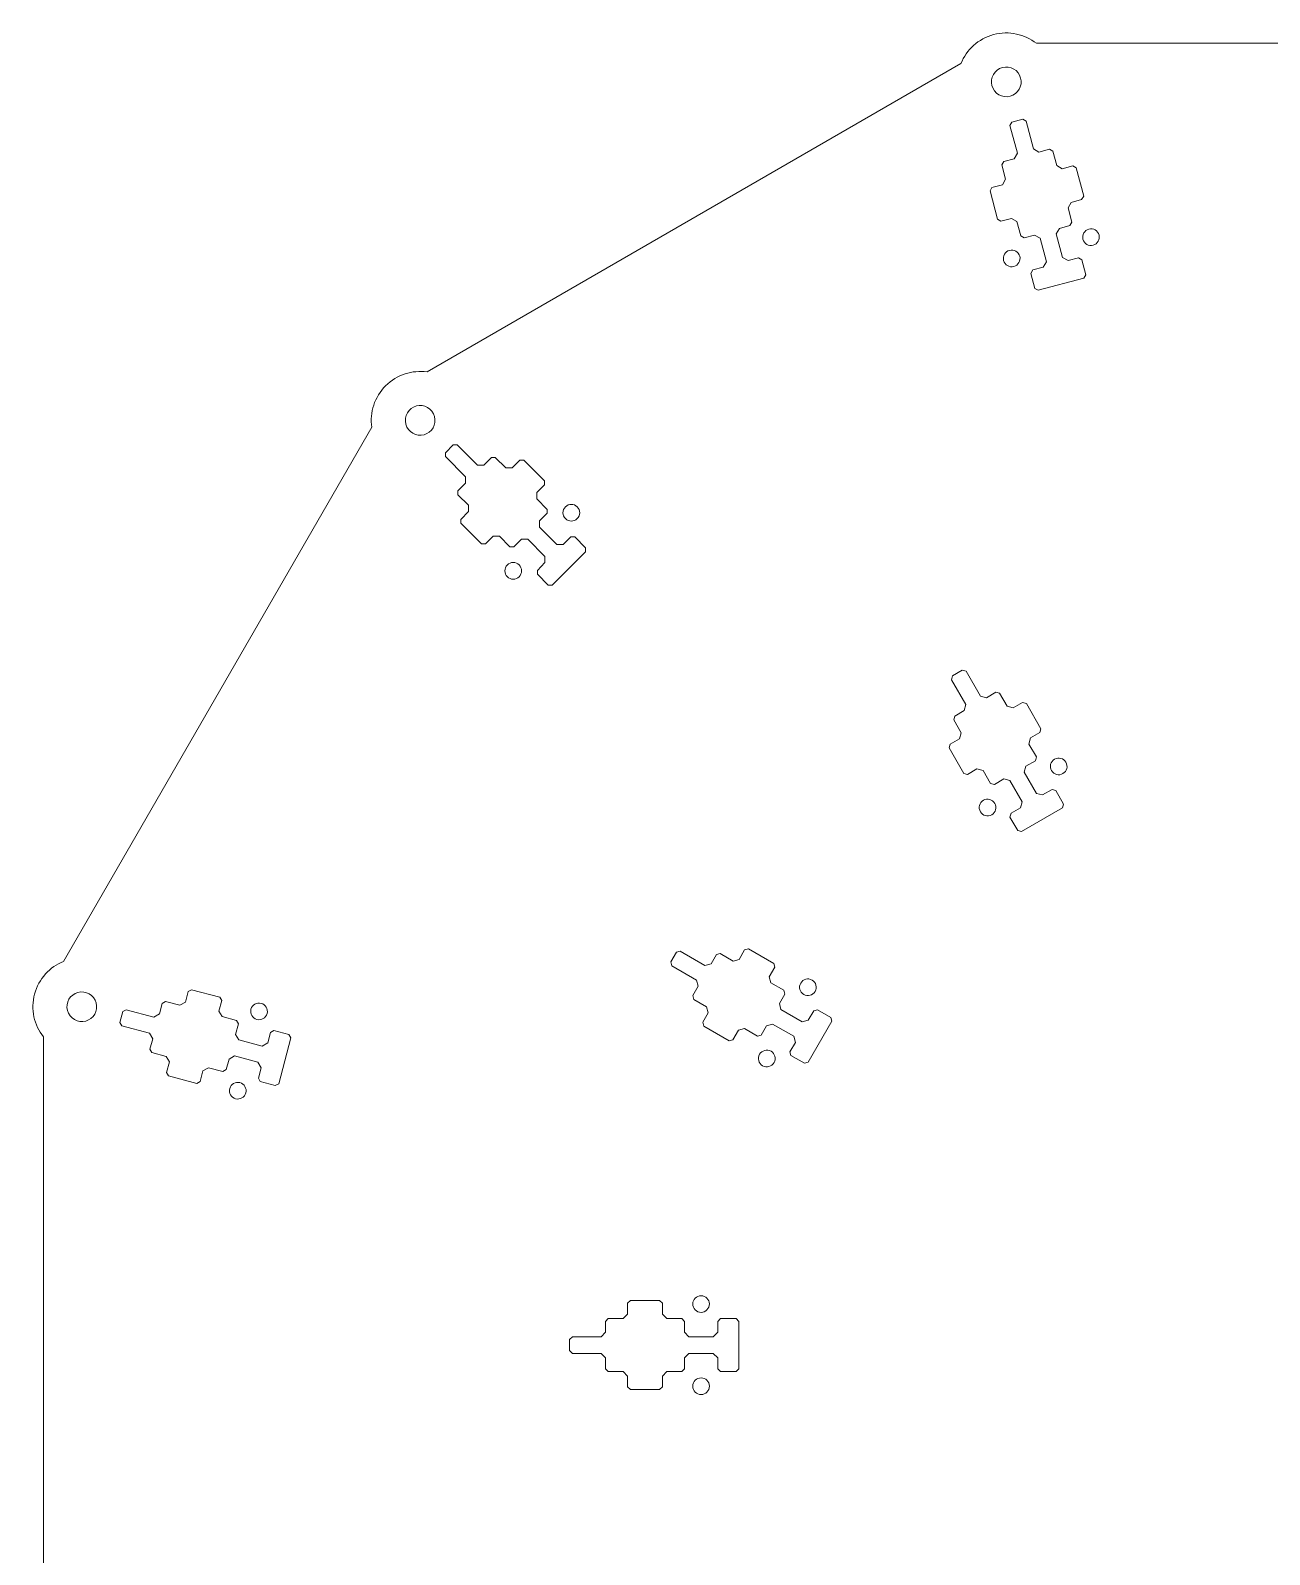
# Model space of a CAD drawing. Header units: inches. Extents: x 45.7 to 111.7, y -58.2 to -25.1.
# Drawn here: x 45.74 to 59.21, y -41.64 to -25.08 of the extents above; entities that cross this region are included whole.
import ezdxf

# ---------------------------------------------------------------- set-up
doc = ezdxf.new("R2010")
doc.units = ezdxf.units.IN
doc.header["$MEASUREMENT"] = 0
doc.layers.add('photopizza_v7_700mm', color=7, linetype='Continuous', lineweight=0)

msp = doc.modelspace()

# ---------------------------------------------------------------- linework, layer by layer
at = {"layer": 'photopizza_v7_700mm', "color": 1, "lineweight": 9, "true_color": 0xff0000}
for points, knots in [([(56.678, -53.517), (56.678, -53.517), (59.029, -53.517), (59.029, -53.517), (59.029, -53.517), (59.029, -53.517), (59.029, -53.517), (59.1, -53.516), (59.18, -53.494), (59.181, -53.362), (59.181, -53.362), (59.181, -52.526), (59.181, -52.526), (59.181, -52.442), (59.246, -52.408), (59.321, -52.408), (59.321, -52.408), (60.756, -52.408), (60.756, -52.408), (60.821, -52.408), (60.874, -52.461), (60.874, -52.526), (60.874, -52.526), (60.874, -53.362), (60.874, -53.362), (60.875, -53.536), (61.027, -53.514), (61.028, -53.517), (61.028, -53.517), (63.379, -53.517), (63.379, -53.517), (63.506, -53.616), (63.677, -53.657), (63.844, -53.612), (64.012, -53.567), (64.14, -53.446), (64.2, -53.297), (64.2, -53.297), (70.003, -49.946), (70.003, -49.946), (70.163, -49.969), (70.331, -49.918), (70.454, -49.796), (70.577, -49.673), (70.627, -49.505), (70.604, -49.345), (70.604, -49.345), (73.955, -43.542), (73.955, -43.542), (74.105, -43.481), (74.225, -43.354), (74.27, -43.186), (74.315, -43.018), (74.274, -42.848), (74.175, -42.721), (74.175, -42.721), (74.175, -36.019), (74.175, -36.019), (74.274, -35.892), (74.315, -35.722), (74.27, -35.554), (74.225, -35.386), (74.105, -35.259), (73.955, -35.199), (73.955, -35.199), (70.604, -29.395), (70.604, -29.395), (70.627, -29.235), (70.577, -29.067), (70.454, -28.944), (70.331, -28.822), (70.163, -28.772), (70.004, -28.794), (70.004, -28.794), (64.2, -25.443), (64.2, -25.443), (64.139, -25.294), (64.012, -25.173), (63.844, -25.128), (63.677, -25.084), (63.506, -25.124), (63.379, -25.223), (63.379, -25.223), (56.677, -25.223), (56.677, -25.223), (56.55, -25.124), (56.38, -25.084), (56.212, -25.128), (56.045, -25.173), (55.917, -25.294), (55.857, -25.443), (55.857, -25.443), (50.053, -28.794), (50.053, -28.794), (49.893, -28.772), (49.726, -28.822), (49.603, -28.945), (49.48, -29.067), (49.43, -29.235), (49.452, -29.395), (49.452, -29.395), (46.102, -35.199), (46.102, -35.199), (45.952, -35.259), (45.832, -35.386), (45.787, -35.554), (45.742, -35.722), (45.782, -35.892), (45.882, -36.019), (45.882, -36.019), (45.882, -42.721), (45.882, -42.721), (45.782, -42.848), (45.742, -43.018), (45.787, -43.186), (45.832, -43.354), (45.952, -43.481), (46.102, -43.542), (46.102, -43.542), (49.452, -49.345), (49.452, -49.345), (49.43, -49.505), (49.48, -49.673), (49.603, -49.796), (49.726, -49.919), (49.894, -49.969), (50.053, -49.946), (50.053, -49.946), (55.857, -53.297), (55.857, -53.297), (55.917, -53.446), (56.044, -53.567), (56.212, -53.612), (56.38, -53.657), (56.551, -53.616), (56.678, -53.517), (56.678, -53.517), (56.678, -53.517), (56.678, -53.517)], [0, 0, 0, 0, 1, 1, 1, 2, 2, 2, 3, 3, 3, 4, 4, 4, 5, 5, 5, 6, 6, 6, 7, 7, 7, 8, 8, 8, 9, 9, 9, 10, 10, 10, 11, 11, 11, 12, 12, 12, 13, 13, 13, 14, 14, 14, 15, 15, 15, 16, 16, 16, 17, 17, 17, 18, 18, 18, 19, 19, 19, 20, 20, 20, 21, 21, 21, 22, 22, 22, 23, 23, 23, 24, 24, 24, 25, 25, 25, 26, 26, 26, 27, 27, 27, 28, 28, 28, 29, 29, 29, 30, 30, 30, 31, 31, 31, 32, 32, 32, 33, 33, 33, 34, 34, 34, 35, 35, 35, 36, 36, 36, 37, 37, 37, 38, 38, 38, 39, 39, 39, 40, 40, 40, 41, 41, 41, 42, 42, 42, 43, 43, 43, 44, 44, 44, 45, 45, 45, 46, 46, 46, 46]), ([(56.308, -25.486), (56.222, -25.509), (56.171, -25.598), (56.194, -25.683), (56.217, -25.769), (56.306, -25.821), (56.392, -25.798), (56.477, -25.775), (56.529, -25.686), (56.506, -25.6), (56.483, -25.514), (56.394, -25.463), (56.308, -25.486)], [0, 0, 0, 0, 1, 1, 1, 2, 2, 2, 3, 3, 3, 4, 4, 4, 4]), ([(56.752, -27.656), (56.752, -27.656), (56.786, -27.596), (56.786, -27.596), (56.786, -27.596), (56.718, -27.34), (56.718, -27.34), (56.718, -27.34), (56.658, -27.306), (56.658, -27.306), (56.658, -27.306), (56.544, -27.336), (56.544, -27.336), (56.544, -27.336), (56.507, -27.315), (56.507, -27.315), (56.507, -27.315), (56.465, -27.159), (56.465, -27.159), (56.465, -27.159), (56.406, -27.125), (56.406, -27.125), (56.406, -27.125), (56.292, -27.155), (56.292, -27.155), (56.292, -27.155), (56.255, -27.134), (56.255, -27.134), (56.255, -27.134), (56.173, -26.827), (56.173, -26.827), (56.173, -26.827), (56.194, -26.79), (56.194, -26.79), (56.194, -26.79), (56.308, -26.76), (56.308, -26.76), (56.308, -26.76), (56.343, -26.7), (56.343, -26.7), (56.343, -26.7), (56.301, -26.544), (56.301, -26.544), (56.301, -26.544), (56.322, -26.507), (56.322, -26.507), (56.322, -26.507), (56.436, -26.477), (56.436, -26.477), (56.436, -26.477), (56.471, -26.417), (56.471, -26.417), (56.471, -26.417), (56.39, -26.117), (56.39, -26.117), (56.39, -26.117), (56.411, -26.08), (56.411, -26.08), (56.411, -26.08), (56.528, -26.049), (56.528, -26.049), (56.528, -26.049), (56.565, -26.07), (56.565, -26.07), (56.565, -26.07), (56.645, -26.37), (56.645, -26.37), (56.645, -26.37), (56.705, -26.405), (56.705, -26.405), (56.705, -26.405), (56.819, -26.374), (56.819, -26.374), (56.819, -26.374), (56.856, -26.395), (56.856, -26.395), (56.856, -26.395), (56.898, -26.551), (56.898, -26.551), (56.898, -26.551), (56.957, -26.586), (56.957, -26.586), (56.957, -26.586), (57.072, -26.555), (57.072, -26.555), (57.072, -26.555), (57.108, -26.576), (57.108, -26.576), (57.108, -26.576), (57.191, -26.884), (57.191, -26.884), (57.191, -26.884), (57.169, -26.92), (57.169, -26.92), (57.169, -26.92), (57.055, -26.951), (57.055, -26.951), (57.055, -26.951), (57.021, -27.01), (57.021, -27.01), (57.021, -27.01), (57.063, -27.167), (57.063, -27.167), (57.063, -27.167), (57.041, -27.203), (57.041, -27.203), (57.041, -27.203), (56.927, -27.234), (56.927, -27.234), (56.927, -27.234), (56.893, -27.293), (56.893, -27.293), (56.893, -27.293), (56.961, -27.549), (56.961, -27.549), (56.961, -27.549), (57.021, -27.584), (57.021, -27.584), (57.021, -27.584), (57.135, -27.553), (57.135, -27.553), (57.135, -27.553), (57.172, -27.574), (57.172, -27.574), (57.172, -27.574), (57.215, -27.737), (57.215, -27.737), (57.215, -27.737), (57.194, -27.774), (57.194, -27.774), (57.194, -27.774), (56.697, -27.907), (56.697, -27.907), (56.697, -27.907), (56.66, -27.886), (56.66, -27.886), (56.66, -27.886), (56.617, -27.723), (56.617, -27.723), (56.617, -27.723), (56.638, -27.686), (56.638, -27.686), (56.638, -27.686), (56.752, -27.656), (56.752, -27.656), (56.752, -27.656), (56.752, -27.656), (56.752, -27.656)], [0, 0, 0, 0, 1, 1, 1, 2, 2, 2, 3, 3, 3, 4, 4, 4, 5, 5, 5, 6, 6, 6, 7, 7, 7, 8, 8, 8, 9, 9, 9, 10, 10, 10, 11, 11, 11, 12, 12, 12, 13, 13, 13, 14, 14, 14, 15, 15, 15, 16, 16, 16, 17, 17, 17, 18, 18, 18, 19, 19, 19, 20, 20, 20, 21, 21, 21, 22, 22, 22, 23, 23, 23, 24, 24, 24, 25, 25, 25, 26, 26, 26, 27, 27, 27, 28, 28, 28, 29, 29, 29, 30, 30, 30, 31, 31, 31, 32, 32, 32, 33, 33, 33, 34, 34, 34, 35, 35, 35, 36, 36, 36, 37, 37, 37, 38, 38, 38, 39, 39, 39, 40, 40, 40, 41, 41, 41, 42, 42, 42, 43, 43, 43, 44, 44, 44, 45, 45, 45, 46, 46, 46, 47, 47, 47, 48, 48, 48, 49, 49, 49, 49]), ([(57.294, -27.417), (57.246, -27.43), (57.196, -27.401), (57.183, -27.353), (57.171, -27.304), (57.199, -27.255), (57.248, -27.242), (57.296, -27.229), (57.345, -27.257), (57.358, -27.306), (57.371, -27.354), (57.343, -27.404), (57.294, -27.417), (57.294, -27.417), (57.294, -27.417), (57.294, -27.417)], [0, 0, 0, 0, 1, 1, 1, 2, 2, 2, 3, 3, 3, 4, 4, 4, 5, 5, 5, 5]), ([(56.432, -27.648), (56.383, -27.661), (56.334, -27.632), (56.321, -27.584), (56.308, -27.535), (56.336, -27.486), (56.385, -27.473), (56.433, -27.46), (56.483, -27.489), (56.496, -27.537), (56.509, -27.585), (56.48, -27.635), (56.432, -27.648), (56.432, -27.648), (56.432, -27.648), (56.432, -27.648)], [0, 0, 0, 0, 1, 1, 1, 2, 2, 2, 3, 3, 3, 4, 4, 4, 5, 5, 5, 5]), ([(49.937, -29.164), (49.851, -29.187), (49.8, -29.276), (49.823, -29.362), (49.846, -29.448), (49.935, -29.499), (50.02, -29.476), (50.106, -29.453), (50.157, -29.364), (50.134, -29.278), (50.111, -29.193), (50.022, -29.141), (49.937, -29.164)], [0, 0, 0, 0, 1, 1, 1, 2, 2, 2, 3, 3, 3, 4, 4, 4, 4]), ([(51.335, -30.866), (51.335, -30.866), (51.335, -30.798), (51.335, -30.798), (51.335, -30.798), (51.148, -30.61), (51.148, -30.61), (51.148, -30.61), (51.079, -30.61), (51.079, -30.61), (51.079, -30.61), (50.996, -30.694), (50.996, -30.694), (50.996, -30.694), (50.953, -30.694), (50.953, -30.694), (50.953, -30.694), (50.839, -30.579), (50.839, -30.579), (50.839, -30.579), (50.77, -30.58), (50.77, -30.58), (50.77, -30.58), (50.687, -30.663), (50.687, -30.663), (50.687, -30.663), (50.644, -30.663), (50.644, -30.663), (50.644, -30.663), (50.419, -30.438), (50.419, -30.438), (50.419, -30.438), (50.419, -30.396), (50.419, -30.396), (50.419, -30.396), (50.503, -30.312), (50.503, -30.312), (50.503, -30.312), (50.503, -30.243), (50.503, -30.243), (50.503, -30.243), (50.389, -30.129), (50.389, -30.129), (50.389, -30.129), (50.389, -30.087), (50.389, -30.087), (50.389, -30.087), (50.472, -30.003), (50.472, -30.003), (50.472, -30.003), (50.472, -29.934), (50.472, -29.934), (50.472, -29.934), (50.252, -29.714), (50.252, -29.714), (50.252, -29.714), (50.252, -29.672), (50.252, -29.672), (50.252, -29.672), (50.338, -29.586), (50.338, -29.586), (50.338, -29.586), (50.38, -29.586), (50.38, -29.586), (50.38, -29.586), (50.6, -29.806), (50.6, -29.806), (50.6, -29.806), (50.669, -29.806), (50.669, -29.806), (50.669, -29.806), (50.753, -29.723), (50.753, -29.723), (50.753, -29.723), (50.795, -29.723), (50.795, -29.723), (50.795, -29.723), (50.909, -29.837), (50.909, -29.837), (50.909, -29.837), (50.978, -29.837), (50.978, -29.837), (50.978, -29.837), (51.062, -29.753), (51.062, -29.753), (51.062, -29.753), (51.104, -29.753), (51.104, -29.753), (51.104, -29.753), (51.329, -29.978), (51.329, -29.978), (51.329, -29.978), (51.329, -30.02), (51.329, -30.02), (51.329, -30.02), (51.246, -30.104), (51.246, -30.104), (51.246, -30.104), (51.245, -30.173), (51.245, -30.173), (51.245, -30.173), (51.36, -30.287), (51.36, -30.287), (51.36, -30.287), (51.36, -30.329), (51.36, -30.329), (51.36, -30.329), (51.276, -30.413), (51.276, -30.413), (51.276, -30.413), (51.276, -30.482), (51.276, -30.482), (51.276, -30.482), (51.463, -30.669), (51.463, -30.669), (51.463, -30.669), (51.532, -30.669), (51.532, -30.669), (51.532, -30.669), (51.616, -30.586), (51.616, -30.586), (51.616, -30.586), (51.658, -30.586), (51.658, -30.586), (51.658, -30.586), (51.777, -30.705), (51.777, -30.705), (51.777, -30.705), (51.777, -30.747), (51.777, -30.747), (51.777, -30.747), (51.413, -31.111), (51.413, -31.111), (51.413, -31.111), (51.371, -31.111), (51.371, -31.111), (51.371, -31.111), (51.252, -30.992), (51.252, -30.992), (51.252, -30.992), (51.252, -30.95), (51.252, -30.95), (51.252, -30.95), (51.335, -30.866), (51.335, -30.866), (51.335, -30.866), (51.335, -30.866), (51.335, -30.866)], [0, 0, 0, 0, 1, 1, 1, 2, 2, 2, 3, 3, 3, 4, 4, 4, 5, 5, 5, 6, 6, 6, 7, 7, 7, 8, 8, 8, 9, 9, 9, 10, 10, 10, 11, 11, 11, 12, 12, 12, 13, 13, 13, 14, 14, 14, 15, 15, 15, 16, 16, 16, 17, 17, 17, 18, 18, 18, 19, 19, 19, 20, 20, 20, 21, 21, 21, 22, 22, 22, 23, 23, 23, 24, 24, 24, 25, 25, 25, 26, 26, 26, 27, 27, 27, 28, 28, 28, 29, 29, 29, 30, 30, 30, 31, 31, 31, 32, 32, 32, 33, 33, 33, 34, 34, 34, 35, 35, 35, 36, 36, 36, 37, 37, 37, 38, 38, 38, 39, 39, 39, 40, 40, 40, 41, 41, 41, 42, 42, 42, 43, 43, 43, 44, 44, 44, 45, 45, 45, 46, 46, 46, 47, 47, 47, 48, 48, 48, 49, 49, 49, 49]), ([(51.686, -30.388), (51.65, -30.423), (51.593, -30.423), (51.557, -30.388), (51.522, -30.353), (51.522, -30.295), (51.557, -30.26), (51.593, -30.224), (51.65, -30.224), (51.686, -30.26), (51.721, -30.295), (51.721, -30.353), (51.686, -30.388), (51.686, -30.388), (51.686, -30.388), (51.686, -30.388)], [0, 0, 0, 0, 1, 1, 1, 2, 2, 2, 3, 3, 3, 4, 4, 4, 5, 5, 5, 5]), ([(51.054, -31.019), (51.019, -31.055), (50.961, -31.055), (50.926, -31.02), (50.89, -30.984), (50.89, -30.927), (50.926, -30.891), (50.961, -30.856), (51.019, -30.856), (51.054, -30.891), (51.089, -30.927), (51.089, -30.984), (51.054, -31.019), (51.054, -31.019), (51.054, -31.019), (51.054, -31.019)], [0, 0, 0, 0, 1, 1, 1, 2, 2, 2, 3, 3, 3, 4, 4, 4, 5, 5, 5, 5]), ([(56.503, -33.531), (56.503, -33.531), (56.521, -33.464), (56.521, -33.464), (56.521, -33.464), (56.388, -33.235), (56.388, -33.235), (56.388, -33.235), (56.322, -33.217), (56.322, -33.217), (56.322, -33.217), (56.22, -33.276), (56.22, -33.276), (56.22, -33.276), (56.179, -33.265), (56.179, -33.265), (56.179, -33.265), (56.098, -33.125), (56.098, -33.125), (56.098, -33.125), (56.031, -33.108), (56.031, -33.108), (56.031, -33.108), (55.929, -33.167), (55.929, -33.167), (55.929, -33.167), (55.888, -33.156), (55.888, -33.156), (55.888, -33.156), (55.729, -32.88), (55.729, -32.88), (55.729, -32.88), (55.74, -32.839), (55.74, -32.839), (55.74, -32.839), (55.842, -32.78), (55.842, -32.78), (55.842, -32.78), (55.86, -32.714), (55.86, -32.714), (55.86, -32.714), (55.779, -32.574), (55.779, -32.574), (55.779, -32.574), (55.79, -32.533), (55.79, -32.533), (55.79, -32.533), (55.893, -32.474), (55.893, -32.474), (55.893, -32.474), (55.911, -32.407), (55.911, -32.407), (55.911, -32.407), (55.755, -32.138), (55.755, -32.138), (55.755, -32.138), (55.766, -32.097), (55.766, -32.097), (55.766, -32.097), (55.871, -32.036), (55.871, -32.036), (55.871, -32.036), (55.912, -32.047), (55.912, -32.047), (55.912, -32.047), (56.068, -32.317), (56.068, -32.317), (56.068, -32.317), (56.134, -32.334), (56.134, -32.334), (56.134, -32.334), (56.236, -32.275), (56.236, -32.275), (56.236, -32.275), (56.277, -32.286), (56.277, -32.286), (56.277, -32.286), (56.358, -32.426), (56.358, -32.426), (56.358, -32.426), (56.425, -32.444), (56.425, -32.444), (56.425, -32.444), (56.527, -32.385), (56.527, -32.385), (56.527, -32.385), (56.568, -32.396), (56.568, -32.396), (56.568, -32.396), (56.727, -32.671), (56.727, -32.671), (56.727, -32.671), (56.716, -32.712), (56.716, -32.712), (56.716, -32.712), (56.614, -32.771), (56.614, -32.771), (56.614, -32.771), (56.596, -32.838), (56.596, -32.838), (56.596, -32.838), (56.677, -32.978), (56.677, -32.978), (56.677, -32.978), (56.666, -33.019), (56.666, -33.019), (56.666, -33.019), (56.563, -33.078), (56.563, -33.078), (56.563, -33.078), (56.545, -33.144), (56.545, -33.144), (56.545, -33.144), (56.678, -33.374), (56.678, -33.374), (56.678, -33.374), (56.744, -33.391), (56.744, -33.391), (56.744, -33.391), (56.847, -33.332), (56.847, -33.332), (56.847, -33.332), (56.888, -33.343), (56.888, -33.343), (56.888, -33.343), (56.972, -33.489), (56.972, -33.489), (56.972, -33.489), (56.961, -33.53), (56.961, -33.53), (56.961, -33.53), (56.515, -33.788), (56.515, -33.788), (56.515, -33.788), (56.474, -33.777), (56.474, -33.777), (56.474, -33.777), (56.39, -33.631), (56.39, -33.631), (56.39, -33.631), (56.401, -33.59), (56.401, -33.59), (56.401, -33.59), (56.503, -33.531), (56.503, -33.531), (56.503, -33.531), (56.503, -33.531), (56.503, -33.531)], [0, 0, 0, 0, 1, 1, 1, 2, 2, 2, 3, 3, 3, 4, 4, 4, 5, 5, 5, 6, 6, 6, 7, 7, 7, 8, 8, 8, 9, 9, 9, 10, 10, 10, 11, 11, 11, 12, 12, 12, 13, 13, 13, 14, 14, 14, 15, 15, 15, 16, 16, 16, 17, 17, 17, 18, 18, 18, 19, 19, 19, 20, 20, 20, 21, 21, 21, 22, 22, 22, 23, 23, 23, 24, 24, 24, 25, 25, 25, 26, 26, 26, 27, 27, 27, 28, 28, 28, 29, 29, 29, 30, 30, 30, 31, 31, 31, 32, 32, 32, 33, 33, 33, 34, 34, 34, 35, 35, 35, 36, 36, 36, 37, 37, 37, 38, 38, 38, 39, 39, 39, 40, 40, 40, 41, 41, 41, 42, 42, 42, 43, 43, 43, 44, 44, 44, 45, 45, 45, 46, 46, 46, 47, 47, 47, 48, 48, 48, 49, 49, 49, 49]), ([(56.965, -33.159), (56.922, -33.184), (56.867, -33.17), (56.841, -33.126), (56.816, -33.083), (56.831, -33.028), (56.875, -33.003), (56.918, -32.977), (56.973, -32.992), (56.998, -33.036), (57.023, -33.079), (57.008, -33.134), (56.965, -33.159), (56.965, -33.159), (56.965, -33.159), (56.965, -33.159)], [0, 0, 0, 0, 1, 1, 1, 2, 2, 2, 3, 3, 3, 4, 4, 4, 5, 5, 5, 5]), ([(56.192, -33.606), (56.148, -33.631), (56.093, -33.616), (56.068, -33.573), (56.043, -33.53), (56.058, -33.474), (56.101, -33.449), (56.144, -33.424), (56.2, -33.439), (56.225, -33.482), (56.25, -33.526), (56.235, -33.581), (56.192, -33.606), (56.192, -33.606), (56.192, -33.606), (56.192, -33.606)], [0, 0, 0, 0, 1, 1, 1, 2, 2, 2, 3, 3, 3, 4, 4, 4, 5, 5, 5, 5]), ([(54.057, -36.079), (54.057, -36.079), (54.04, -36.012), (54.04, -36.012), (54.04, -36.012), (53.81, -35.88), (53.81, -35.88), (53.81, -35.88), (53.744, -35.898), (53.744, -35.898), (53.744, -35.898), (53.684, -36), (53.684, -36), (53.684, -36), (53.644, -36.011), (53.644, -36.011), (53.644, -36.011), (53.504, -35.93), (53.504, -35.93), (53.504, -35.93), (53.437, -35.948), (53.437, -35.948), (53.437, -35.948), (53.378, -36.05), (53.378, -36.05), (53.378, -36.05), (53.337, -36.061), (53.337, -36.061), (53.337, -36.061), (53.062, -35.902), (53.062, -35.902), (53.062, -35.902), (53.051, -35.861), (53.051, -35.861), (53.051, -35.861), (53.11, -35.759), (53.11, -35.759), (53.11, -35.759), (53.092, -35.692), (53.092, -35.692), (53.092, -35.692), (52.952, -35.612), (52.952, -35.612), (52.952, -35.612), (52.941, -35.571), (52.941, -35.571), (52.941, -35.571), (53, -35.468), (53, -35.468), (53, -35.468), (52.983, -35.402), (52.983, -35.402), (52.983, -35.402), (52.713, -35.246), (52.713, -35.246), (52.713, -35.246), (52.702, -35.205), (52.702, -35.205), (52.702, -35.205), (52.763, -35.1), (52.763, -35.1), (52.763, -35.1), (52.804, -35.089), (52.804, -35.089), (52.804, -35.089), (53.073, -35.245), (53.073, -35.245), (53.073, -35.245), (53.14, -35.227), (53.14, -35.227), (53.14, -35.227), (53.199, -35.125), (53.199, -35.125), (53.199, -35.125), (53.24, -35.114), (53.24, -35.114), (53.24, -35.114), (53.38, -35.195), (53.38, -35.195), (53.38, -35.195), (53.446, -35.177), (53.446, -35.177), (53.446, -35.177), (53.505, -35.074), (53.505, -35.074), (53.505, -35.074), (53.546, -35.063), (53.546, -35.063), (53.546, -35.063), (53.822, -35.222), (53.822, -35.222), (53.822, -35.222), (53.832, -35.263), (53.832, -35.263), (53.832, -35.263), (53.773, -35.366), (53.773, -35.366), (53.773, -35.366), (53.791, -35.432), (53.791, -35.432), (53.791, -35.432), (53.931, -35.513), (53.931, -35.513), (53.931, -35.513), (53.942, -35.554), (53.942, -35.554), (53.942, -35.554), (53.883, -35.656), (53.883, -35.656), (53.883, -35.656), (53.9, -35.723), (53.9, -35.723), (53.9, -35.723), (54.13, -35.855), (54.13, -35.855), (54.13, -35.855), (54.197, -35.837), (54.197, -35.837), (54.197, -35.837), (54.256, -35.735), (54.256, -35.735), (54.256, -35.735), (54.296, -35.724), (54.296, -35.724), (54.296, -35.724), (54.442, -35.808), (54.442, -35.808), (54.442, -35.808), (54.453, -35.849), (54.453, -35.849), (54.453, -35.849), (54.196, -36.295), (54.196, -36.295), (54.196, -36.295), (54.155, -36.306), (54.155, -36.306), (54.155, -36.306), (54.009, -36.222), (54.009, -36.222), (54.009, -36.222), (53.998, -36.181), (53.998, -36.181), (53.998, -36.181), (54.057, -36.079), (54.057, -36.079), (54.057, -36.079), (54.057, -36.079), (54.057, -36.079)], [0, 0, 0, 0, 1, 1, 1, 2, 2, 2, 3, 3, 3, 4, 4, 4, 5, 5, 5, 6, 6, 6, 7, 7, 7, 8, 8, 8, 9, 9, 9, 10, 10, 10, 11, 11, 11, 12, 12, 12, 13, 13, 13, 14, 14, 14, 15, 15, 15, 16, 16, 16, 17, 17, 17, 18, 18, 18, 19, 19, 19, 20, 20, 20, 21, 21, 21, 22, 22, 22, 23, 23, 23, 24, 24, 24, 25, 25, 25, 26, 26, 26, 27, 27, 27, 28, 28, 28, 29, 29, 29, 30, 30, 30, 31, 31, 31, 32, 32, 32, 33, 33, 33, 34, 34, 34, 35, 35, 35, 36, 36, 36, 37, 37, 37, 38, 38, 38, 39, 39, 39, 40, 40, 40, 41, 41, 41, 42, 42, 42, 43, 43, 43, 44, 44, 44, 45, 45, 45, 46, 46, 46, 47, 47, 47, 48, 48, 48, 49, 49, 49, 49]), ([(54.272, -35.526), (54.247, -35.569), (54.191, -35.584), (54.148, -35.559), (54.105, -35.534), (54.09, -35.479), (54.115, -35.435), (54.14, -35.392), (54.195, -35.377), (54.239, -35.402), (54.282, -35.427), (54.297, -35.483), (54.272, -35.526), (54.272, -35.526), (54.272, -35.526), (54.272, -35.526)], [0, 0, 0, 0, 1, 1, 1, 2, 2, 2, 3, 3, 3, 4, 4, 4, 5, 5, 5, 5]), ([(46.258, -35.536), (46.172, -35.559), (46.121, -35.648), (46.144, -35.733), (46.167, -35.819), (46.256, -35.87), (46.342, -35.847), (46.428, -35.824), (46.479, -35.735), (46.456, -35.65), (46.433, -35.564), (46.344, -35.513), (46.258, -35.536)], [0, 0, 0, 0, 1, 1, 1, 2, 2, 2, 3, 3, 3, 4, 4, 4, 4]), ([(48.25, -36.355), (48.25, -36.355), (48.215, -36.295), (48.215, -36.295), (48.215, -36.295), (47.959, -36.227), (47.959, -36.227), (47.959, -36.227), (47.9, -36.261), (47.9, -36.261), (47.9, -36.261), (47.869, -36.375), (47.869, -36.375), (47.869, -36.375), (47.833, -36.397), (47.833, -36.397), (47.833, -36.397), (47.676, -36.355), (47.676, -36.355), (47.676, -36.355), (47.617, -36.389), (47.617, -36.389), (47.617, -36.389), (47.586, -36.503), (47.586, -36.503), (47.586, -36.503), (47.55, -36.525), (47.55, -36.525), (47.55, -36.525), (47.242, -36.442), (47.242, -36.442), (47.242, -36.442), (47.221, -36.406), (47.221, -36.406), (47.221, -36.406), (47.252, -36.291), (47.252, -36.291), (47.252, -36.291), (47.217, -36.232), (47.217, -36.232), (47.217, -36.232), (47.061, -36.19), (47.061, -36.19), (47.061, -36.19), (47.04, -36.153), (47.04, -36.153), (47.04, -36.153), (47.071, -36.039), (47.071, -36.039), (47.071, -36.039), (47.036, -35.979), (47.036, -35.979), (47.036, -35.979), (46.736, -35.899), (46.736, -35.899), (46.736, -35.899), (46.715, -35.862), (46.715, -35.862), (46.715, -35.862), (46.746, -35.745), (46.746, -35.745), (46.746, -35.745), (46.783, -35.724), (46.783, -35.724), (46.783, -35.724), (47.083, -35.804), (47.083, -35.804), (47.083, -35.804), (47.143, -35.77), (47.143, -35.77), (47.143, -35.77), (47.173, -35.656), (47.173, -35.656), (47.173, -35.656), (47.21, -35.635), (47.21, -35.635), (47.21, -35.635), (47.366, -35.676), (47.366, -35.676), (47.366, -35.676), (47.426, -35.642), (47.426, -35.642), (47.426, -35.642), (47.456, -35.528), (47.456, -35.528), (47.456, -35.528), (47.493, -35.507), (47.493, -35.507), (47.493, -35.507), (47.8, -35.589), (47.8, -35.589), (47.8, -35.589), (47.821, -35.626), (47.821, -35.626), (47.821, -35.626), (47.791, -35.74), (47.791, -35.74), (47.791, -35.74), (47.825, -35.799), (47.825, -35.799), (47.825, -35.799), (47.981, -35.841), (47.981, -35.841), (47.981, -35.841), (48.002, -35.878), (48.002, -35.878), (48.002, -35.878), (47.972, -35.992), (47.972, -35.992), (47.972, -35.992), (48.006, -36.052), (48.006, -36.052), (48.006, -36.052), (48.262, -36.12), (48.262, -36.12), (48.262, -36.12), (48.322, -36.086), (48.322, -36.086), (48.322, -36.086), (48.352, -35.972), (48.352, -35.972), (48.352, -35.972), (48.389, -35.951), (48.389, -35.951), (48.389, -35.951), (48.552, -35.994), (48.552, -35.994), (48.552, -35.994), (48.573, -36.031), (48.573, -36.031), (48.573, -36.031), (48.44, -36.528), (48.44, -36.528), (48.44, -36.528), (48.403, -36.549), (48.403, -36.549), (48.403, -36.549), (48.24, -36.506), (48.24, -36.506), (48.24, -36.506), (48.219, -36.469), (48.219, -36.469), (48.219, -36.469), (48.25, -36.355), (48.25, -36.355), (48.25, -36.355), (48.25, -36.355), (48.25, -36.355)], [0, 0, 0, 0, 1, 1, 1, 2, 2, 2, 3, 3, 3, 4, 4, 4, 5, 5, 5, 6, 6, 6, 7, 7, 7, 8, 8, 8, 9, 9, 9, 10, 10, 10, 11, 11, 11, 12, 12, 12, 13, 13, 13, 14, 14, 14, 15, 15, 15, 16, 16, 16, 17, 17, 17, 18, 18, 18, 19, 19, 19, 20, 20, 20, 21, 21, 21, 22, 22, 22, 23, 23, 23, 24, 24, 24, 25, 25, 25, 26, 26, 26, 27, 27, 27, 28, 28, 28, 29, 29, 29, 30, 30, 30, 31, 31, 31, 32, 32, 32, 33, 33, 33, 34, 34, 34, 35, 35, 35, 36, 36, 36, 37, 37, 37, 38, 38, 38, 39, 39, 39, 40, 40, 40, 41, 41, 41, 42, 42, 42, 43, 43, 43, 44, 44, 44, 45, 45, 45, 46, 46, 46, 47, 47, 47, 48, 48, 48, 49, 49, 49, 49]), ([(48.314, -35.766), (48.301, -35.814), (48.251, -35.843), (48.203, -35.83), (48.155, -35.817), (48.126, -35.767), (48.139, -35.719), (48.152, -35.67), (48.201, -35.642), (48.25, -35.655), (48.298, -35.668), (48.327, -35.717), (48.314, -35.766), (48.314, -35.766), (48.314, -35.766), (48.314, -35.766)], [0, 0, 0, 0, 1, 1, 1, 2, 2, 2, 3, 3, 3, 4, 4, 4, 5, 5, 5, 5]), ([(53.825, -36.299), (53.8, -36.343), (53.745, -36.358), (53.701, -36.333), (53.658, -36.308), (53.643, -36.252), (53.668, -36.209), (53.693, -36.166), (53.749, -36.151), (53.792, -36.176), (53.835, -36.201), (53.85, -36.256), (53.825, -36.299), (53.825, -36.299), (53.825, -36.299), (53.825, -36.299)], [0, 0, 0, 0, 1, 1, 1, 2, 2, 2, 3, 3, 3, 4, 4, 4, 5, 5, 5, 5]), ([(48.083, -36.628), (48.07, -36.677), (48.02, -36.705), (47.972, -36.692), (47.923, -36.679), (47.895, -36.63), (47.908, -36.581), (47.921, -36.533), (47.97, -36.505), (48.019, -36.517), (48.067, -36.53), (48.096, -36.58), (48.083, -36.628), (48.083, -36.628), (48.083, -36.628), (48.083, -36.628)], [0, 0, 0, 0, 1, 1, 1, 2, 2, 2, 3, 3, 3, 4, 4, 4, 5, 5, 5, 5]), ([(53.213, -39.508), (53.213, -39.508), (53.165, -39.459), (53.165, -39.459), (53.165, -39.459), (52.899, -39.459), (52.899, -39.459), (52.899, -39.459), (52.851, -39.508), (52.851, -39.508), (52.851, -39.508), (52.851, -39.626), (52.851, -39.626), (52.851, -39.626), (52.821, -39.656), (52.821, -39.656), (52.821, -39.656), (52.659, -39.656), (52.659, -39.656), (52.659, -39.656), (52.611, -39.705), (52.611, -39.705), (52.611, -39.705), (52.611, -39.823), (52.611, -39.823), (52.611, -39.823), (52.581, -39.853), (52.581, -39.853), (52.581, -39.853), (52.263, -39.853), (52.263, -39.853), (52.263, -39.853), (52.233, -39.823), (52.233, -39.823), (52.233, -39.823), (52.233, -39.705), (52.233, -39.705), (52.233, -39.705), (52.184, -39.656), (52.184, -39.656), (52.184, -39.656), (52.022, -39.656), (52.022, -39.656), (52.022, -39.656), (51.993, -39.626), (51.993, -39.626), (51.993, -39.626), (51.993, -39.508), (51.993, -39.508), (51.993, -39.508), (51.944, -39.459), (51.944, -39.459), (51.944, -39.459), (51.633, -39.459), (51.633, -39.459), (51.633, -39.459), (51.603, -39.429), (51.603, -39.429), (51.603, -39.429), (51.603, -39.308), (51.603, -39.308), (51.603, -39.308), (51.633, -39.278), (51.633, -39.278), (51.633, -39.278), (51.944, -39.278), (51.944, -39.278), (51.944, -39.278), (51.993, -39.229), (51.993, -39.229), (51.993, -39.229), (51.993, -39.111), (51.993, -39.111), (51.993, -39.111), (52.022, -39.081), (52.022, -39.081), (52.022, -39.081), (52.184, -39.081), (52.184, -39.081), (52.184, -39.081), (52.233, -39.032), (52.233, -39.032), (52.233, -39.032), (52.233, -38.914), (52.233, -38.914), (52.233, -38.914), (52.263, -38.884), (52.263, -38.884), (52.263, -38.884), (52.581, -38.884), (52.581, -38.884), (52.581, -38.884), (52.611, -38.914), (52.611, -38.914), (52.611, -38.914), (52.611, -39.032), (52.611, -39.032), (52.611, -39.032), (52.659, -39.081), (52.659, -39.081), (52.659, -39.081), (52.821, -39.081), (52.821, -39.081), (52.821, -39.081), (52.851, -39.111), (52.851, -39.111), (52.851, -39.111), (52.851, -39.229), (52.851, -39.229), (52.851, -39.229), (52.899, -39.278), (52.899, -39.278), (52.899, -39.278), (53.165, -39.278), (53.165, -39.278), (53.165, -39.278), (53.213, -39.229), (53.213, -39.229), (53.213, -39.229), (53.213, -39.111), (53.213, -39.111), (53.213, -39.111), (53.243, -39.081), (53.243, -39.081), (53.243, -39.081), (53.412, -39.081), (53.412, -39.081), (53.412, -39.081), (53.441, -39.111), (53.441, -39.111), (53.441, -39.111), (53.441, -39.626), (53.441, -39.626), (53.441, -39.626), (53.412, -39.656), (53.412, -39.656), (53.412, -39.656), (53.243, -39.656), (53.243, -39.656), (53.243, -39.656), (53.213, -39.626), (53.213, -39.626), (53.213, -39.626), (53.213, -39.508), (53.213, -39.508), (53.213, -39.508), (53.213, -39.508), (53.213, -39.508)], [0, 0, 0, 0, 1, 1, 1, 2, 2, 2, 3, 3, 3, 4, 4, 4, 5, 5, 5, 6, 6, 6, 7, 7, 7, 8, 8, 8, 9, 9, 9, 10, 10, 10, 11, 11, 11, 12, 12, 12, 13, 13, 13, 14, 14, 14, 15, 15, 15, 16, 16, 16, 17, 17, 17, 18, 18, 18, 19, 19, 19, 20, 20, 20, 21, 21, 21, 22, 22, 22, 23, 23, 23, 24, 24, 24, 25, 25, 25, 26, 26, 26, 27, 27, 27, 28, 28, 28, 29, 29, 29, 30, 30, 30, 31, 31, 31, 32, 32, 32, 33, 33, 33, 34, 34, 34, 35, 35, 35, 36, 36, 36, 37, 37, 37, 38, 38, 38, 39, 39, 39, 40, 40, 40, 41, 41, 41, 42, 42, 42, 43, 43, 43, 44, 44, 44, 45, 45, 45, 46, 46, 46, 47, 47, 47, 48, 48, 48, 49, 49, 49, 49]), ([(53.122, -38.922), (53.122, -38.972), (53.082, -39.013), (53.032, -39.013), (52.982, -39.013), (52.941, -38.972), (52.941, -38.922), (52.941, -38.872), (52.982, -38.832), (53.032, -38.832), (53.082, -38.832), (53.122, -38.872), (53.122, -38.922), (53.122, -38.922), (53.122, -38.922), (53.122, -38.922)], [0, 0, 0, 0, 1, 1, 1, 2, 2, 2, 3, 3, 3, 4, 4, 4, 5, 5, 5, 5]), ([(53.122, -39.815), (53.122, -39.865), (53.082, -39.906), (53.032, -39.906), (52.982, -39.906), (52.941, -39.865), (52.941, -39.815), (52.941, -39.765), (52.982, -39.725), (53.032, -39.725), (53.082, -39.725), (53.122, -39.765), (53.122, -39.815), (53.122, -39.815), (53.122, -39.815), (53.122, -39.815)], [0, 0, 0, 0, 1, 1, 1, 2, 2, 2, 3, 3, 3, 4, 4, 4, 5, 5, 5, 5])]:
    msp.add_open_spline(points, degree=3, knots=knots, dxfattribs=at)

doc.saveas('drawing.dxf')
